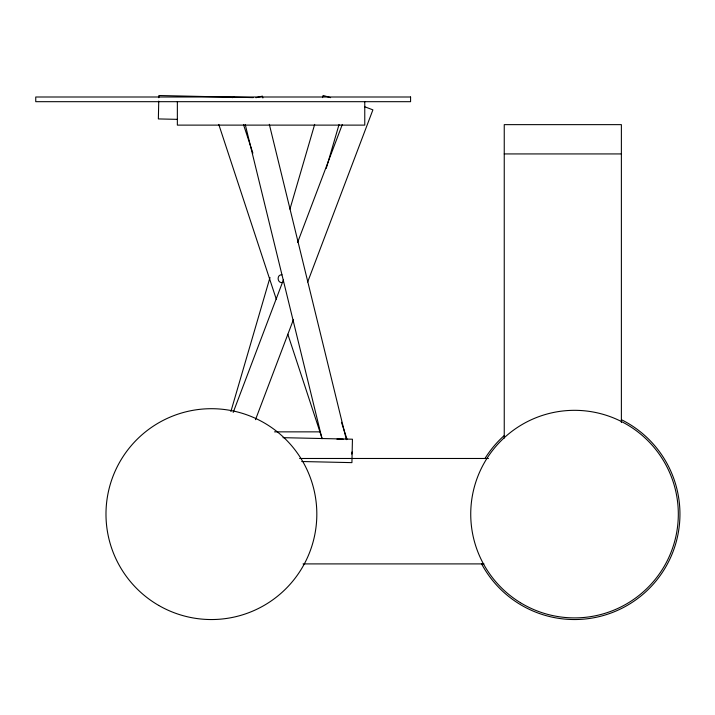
<?xml version="1.0" encoding="UTF-8"?>
<svg xmlns="http://www.w3.org/2000/svg" width="715" height="715" viewBox="0 0 715 715"><rect width="100%" height="100%" fill="white"/><g stroke="black" fill="none" stroke-linecap="round" stroke-linejoin="round"><path stroke-width="1.07" d="M158.748 101.092L158.355 118.931L177.311 119.351M158.819 97.74L158.873 95.515L253.226 97.606M351.762 454.061L352.039 451.969M230.882 411.509L269.993 277.518M289.941 209.138L314.68 124.374M322.492 97.606L323.117 95.461L330.616 97.651M326.237 168.418L339.044 124.517M233.188 412.43L283.39 279.94M297.628 242.385L342.297 124.508M255.496 419.687L293.445 319.542M307.673 281.987L372.899 109.86L364.552 106.696M232.286 97.669L234.404 96.972M255.925 97.714L262.423 96.123L262.879 97.982M336.935 439.162L343.218 439.18M281.942 274.748C276.24 274.48 277.277 283.944 282.791 282.443M504.245 153.931L621.38 153.931M274.542 431.86L320.383 431.86M299.567 458.476L488.461 458.476M303.053 563.903L483.992 563.903M283.024 437.669L352.441 439.207L351.923 462.632L301.73 461.515M243.466 124.517L252.887 153.135M341.457 422.288L347.034 439.242M218.772 124.428L276.312 299.272M287.823 334.236L321.991 438.089M269.314 124.303L346.364 439.654M245.227 124.446L322.018 438.715M621.38 422.529L621.38 124.642L504.245 124.642L504.245 438.134M364.766 101.682L364.766 125.116L177.356 125.116L177.356 101.682M621.415 419.696A105.418 105.418 0 0 1 650.203 587.507A105.418 105.418 0 0 1 481.588 563.885M484.958 458.512A105.418 105.418 0 0 1 504.03 435.73M410.58 96.999L35.75 96.999L35.75 101.682L410.58 101.682L410.58 96.999M158.694 605.417A105.418 105.418 0 0 0 316.825 514.121A105.418 105.418 0 0 0 158.694 422.824A105.418 105.418 0 0 0 158.694 605.417M520.449 602.709A103.8 103.8 0 0 0 678.285 516.65A103.8 103.8 0 0 0 524.837 422.985A103.8 103.8 0 0 0 520.449 602.709"/></g></svg>
